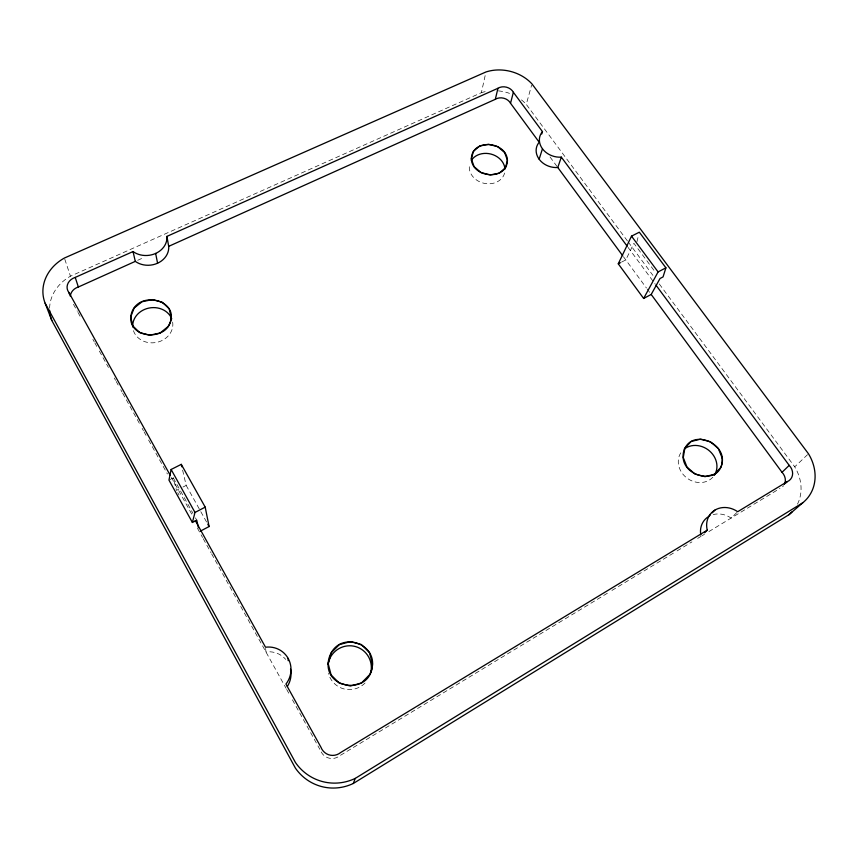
<?xml version="1.0" encoding="UTF-8"?>
<svg xmlns="http://www.w3.org/2000/svg" width="858" height="858" viewBox="0 0 858 858"><rect width="100%" height="100%" fill="white"/><g stroke="black" fill="none" stroke-linecap="round" stroke-linejoin="round"><path stroke-width="0.64" stroke-dasharray="4.29 3.22" d="M49.614 308.204A42.739 36.658 -10.8 0 1 70.453 276.201L481.37 92.696L485.392 74.56M636.915 241.774L638.717 234.588M627.434 240.959L526.265 104.365L531.606 85.189M736.743 512.623L731.113 518.093A21.493 18.876 41.4 0 0 713.255 514.575M797.468 504.172A43.018 36.991 38.8 0 0 794.722 466.827L807.56 454.643M607.367 593.232L339.94 755.63A12.977 12.548 -74.1 0 1 320.484 750.471M611.936 590.454L675.932 551.587M677.08 550.9L691.934 541.881M697.651 538.406L701.083 536.325M702.187 535.649L704.418 534.298M708.869 531.595L779.986 488.406M621.492 262.14L625.793 259.931L633.89 243.307L655.265 272.104M178.636 489.274L176.48 490.379L173.284 477.895L168.951 480.094M182.947 487.065L186.175 485.414L182.132 468.071M137.688 260.296L143.651 257.614M628.238 242.031L652.927 275.375M659.298 283.977L794.722 466.827M627.992 247.308L655.405 284.384M550.042 156.971L557.003 166.441M623.423 256.703L646.428 287.988M647.222 289.071L649.603 292.31M186.175 485.414L200.182 510.542M200.815 511.69L207.818 524.249M173.284 477.895L192.943 513.331M195.474 517.9L196.739 520.184M171.428 477.477L192.074 514.725M73.445 304.279L77.338 311.293M77.981 312.462L80.577 317.149M92.889 339.393L94.187 341.731M94.83 342.9L96.772 346.407M99.367 351.094L108.44 367.481M114.275 378.013L115.573 380.351M116.216 381.52L118.157 385.038M120.753 389.714L122.05 392.063M122.694 393.232L139.543 423.659M142.138 428.346L143.436 430.684M144.08 431.853L146.032 435.371M148.616 440.047L167.407 473.991M177.756 492.674L179.022 494.969M197.447 528.238L202.585 537.516M203.228 538.685L210.993 552.702M211.636 553.871L286.057 688.288M286.69 689.435L289.875 695.195M292.428 699.796L317.299 744.712M317.932 745.87L319.852 749.324M64.8 259.245L70.453 276.201M265.626 648.401L265.948 651.973A23.23 22.469 -45.7 0 1 285.714 659.394M504.601 173.037A18.018 15.015 14 0 1 483.279 183.108A18.018 15.015 14 0 1 469.723 163.953M172.662 322.115A20.131 17.568 -8.4 0 1 156.714 342.363A20.131 17.568 -8.4 0 1 133.355 330.373M712.837 477.209A20.184 17.653 36 0 1 686.089 477.391A20.184 17.653 36 0 1 681.756 451.512M365.036 683.032A21.965 21.782 -65.2 0 1 328.432 673.348M481.37 92.696A37.269 30.459 13.9 0 1 485.178 91.645M498.359 90.873A37.269 30.459 13.9 0 1 509.502 93.361M521.428 99.893A37.269 30.459 13.9 0 1 526.265 104.365M783.601 485.671A11.422 9.77 38.8 0 1 782.582 486.786"/><path stroke-width="1.29" d="M200.429 531.102L209.095 526.544L205.201 507.132L181.274 464.35L171.128 469.487L168.951 480.094L192.385 522.468L196.739 520.184L198.466 527.788M70.335 296.31A11.347 9.674 -10.8 0 1 78.357 287.001L135.296 261.368A20.174 17.149 -5.8 0 0 157.529 263.234A20.174 17.149 -5.8 0 0 168.694 246.343L495.313 99.313L497.962 88.277A9.974 8.054 13.9 0 1 513.374 92.289L542.471 131.639A18.597 15.208 16.9 0 0 542.46 148.799L539.135 159.213M192.385 522.468L194.991 512.451L171.128 469.487M539.199 142.235L510.531 103.26L513.374 92.289M541.741 133.987L542.471 131.639M665.915 267.825L663.052 276.919L660.016 278.507L651.201 294.466L643.639 298.455L618.264 263.803L631.509 236.154L639.317 232.196L665.915 267.825L658.086 271.922L643.639 298.455M622.629 255.63L557.786 167.492L561.325 157.132A18.597 15.208 16.9 0 1 542.46 148.799M353.303 783.472L355.223 778.41L802.723 502.809A44.219 37.784 38.3 0 0 808.472 453.775L531.96 83.912A38.181 30.942 13.9 0 0 485.971 71.965L64.393 258.033A43.93 37.43 -10.3 0 0 45.131 303.217L51.812 320.484L295.399 768.114A48.606 47.072 -74.1 0 0 353.303 783.472L788.877 514.757L802.723 502.809M710.445 514.682L708.654 516.516A21.493 18.876 41.4 0 0 700.804 535.017M712.226 512.848L714.907 510.102M704.611 532.807L707.26 530.169A21.825 19.101 41.1 0 1 714.853 510.135A21.825 19.101 41.1 0 1 737.687 511.711L787.194 481.681A11.594 9.878 38.6 0 0 789.21 465.368L656.188 285.435M784.405 484.384A11.422 9.77 38.8 0 0 782.024 472.297L789.21 465.368M785.392 483.365L787.194 481.681M707.26 530.169L340.733 752.487A13.181 12.752 -74 0 1 320.956 747.243L285.939 684.083A23.595 22.823 -44.4 0 0 288.191 658.472A23.595 22.823 -44.4 0 0 265.508 647.222L195.302 520.538M194.991 512.451L205.201 507.132M618.264 263.803L620.409 262.698M69.723 294.862L68.908 292.503A11.519 9.792 -10.6 0 1 75.225 277.413L133.033 251.555A20.463 17.332 -5.6 0 0 155.588 253.464A20.463 17.332 -5.6 0 0 166.924 236.39L497.962 88.277M631.509 236.154L658.086 271.922M561.325 157.132L627.198 246.235M651.201 294.466L782.024 472.297M207.818 524.249L209.095 526.544M68.908 292.503L170.131 475.128M45.131 303.217L295.484 762.569A50.021 48.541 -73.8 0 0 355.223 778.41M75.225 277.413L78.357 287.001M181.274 464.35L181.853 466.827M133.033 251.555L135.296 261.368M155.641 253.432L157.582 263.213M166.924 236.39L168.694 246.343M288.149 658.397L288.181 660.692M557.786 167.492A18.35 15.079 16.9 0 1 539.5 159.685A18.35 15.079 16.9 0 1 538.577 143.018M471.342 160.371A18.018 15.015 14 0 1 490.99 154.075A18.018 15.015 14 0 1 504.976 169.123M132.733 326.984A20.131 17.568 -8.4 0 1 148.852 308.086A20.131 17.568 -8.4 0 1 171.739 318.801M328.035 664.221A21.965 21.782 -65.2 0 1 353.55 646.117A21.965 21.782 -65.2 0 1 370.903 671.996M684.212 449.077A20.184 17.653 36 0 1 709.62 451.029A20.184 17.653 36 0 1 714.264 475.386M290.54 669.154A23.23 22.469 -45.7 0 1 287.366 686.421M495.313 99.313A9.846 7.99 13.9 0 1 510.531 103.26M792.009 511.904A43.018 36.991 38.8 0 1 788.877 514.757M51.812 320.484A42.739 36.658 -10.8 0 1 49.635 310.296M722.189 458.033C724.055 487.333 678.828 478.078 683.386 452.713C689.607 425.965 731.188 443.822 720.784 467.396L714.521 474.238L705.062 476.683L694.959 474.034L686.979 467.02L683.279 457.561L684.813 448.23L691.119 441.516L700.493 439.157L710.467 441.773L718.393 448.67L722.189 458.033M507.432 160.189C507.142 181.081 472.254 178.292 471.342 158.891C471.9 138.213 506.274 141.002 507.432 160.189L505.469 167.771L499.174 173.187L490.229 174.946L481.038 172.555L474.12 166.667L471.342 158.891L473.412 151.33L479.729 146.01L488.61 144.305L497.683 146.675L504.568 152.467L507.432 160.189M372.447 663.577C372.49 696.492 320.495 690.004 329.032 658.032C338.481 627.037 384.727 645.334 369.562 674.72L361.475 682.968L350.354 686.046L339.221 683.107L331.113 674.935L328.228 663.792L331.274 652.691L339.403 644.605L350.396 641.634L361.379 644.53L369.444 652.541L372.447 663.577M171.3 317.75C169.241 343.361 123.391 339.028 131.789 312.248C140.455 288.738 183.558 301.684 167.986 326.608L160.092 333.011L149.71 335.199L139.682 332.572L132.733 325.836L130.727 316.827L134.17 308.011L142.085 301.726L152.359 299.614L162.259 302.209L169.187 308.826L171.3 317.75"/></g></svg>
